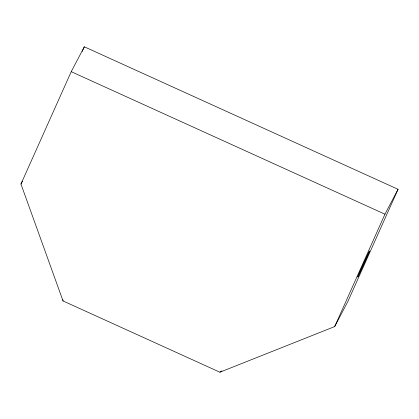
<?xml version="1.0" encoding="UTF-8"?>
<svg xmlns="http://www.w3.org/2000/svg" width="419" height="419" viewBox="0 0 419 419"><rect width="100%" height="100%" fill="white"/><g stroke="black" fill="none" stroke-linecap="round" stroke-linejoin="round"><path stroke-width="0.63" d="M20.95 184.056L71.22 71.675L84.313 46.792L398.05 189.309L347.78 301.69L334.687 326.579L219.902 372.208L63.033 300.952L20.95 184.056L22.474 181.165M82.187 51.547L84.313 46.792M334.687 326.579L384.956 214.193L398.05 189.309M219.902 372.208L221.991 370.883M71.22 71.675L384.956 214.193M62.876 299.742L63.033 300.952M359.764 273.041A14.361 0.262 -65.6 0 0 369.453 251.384A14.361 0.262 -65.6 0 0 361.587 267.956A14.361 0.262 -65.6 0 0 359.764 273.041"/></g></svg>
